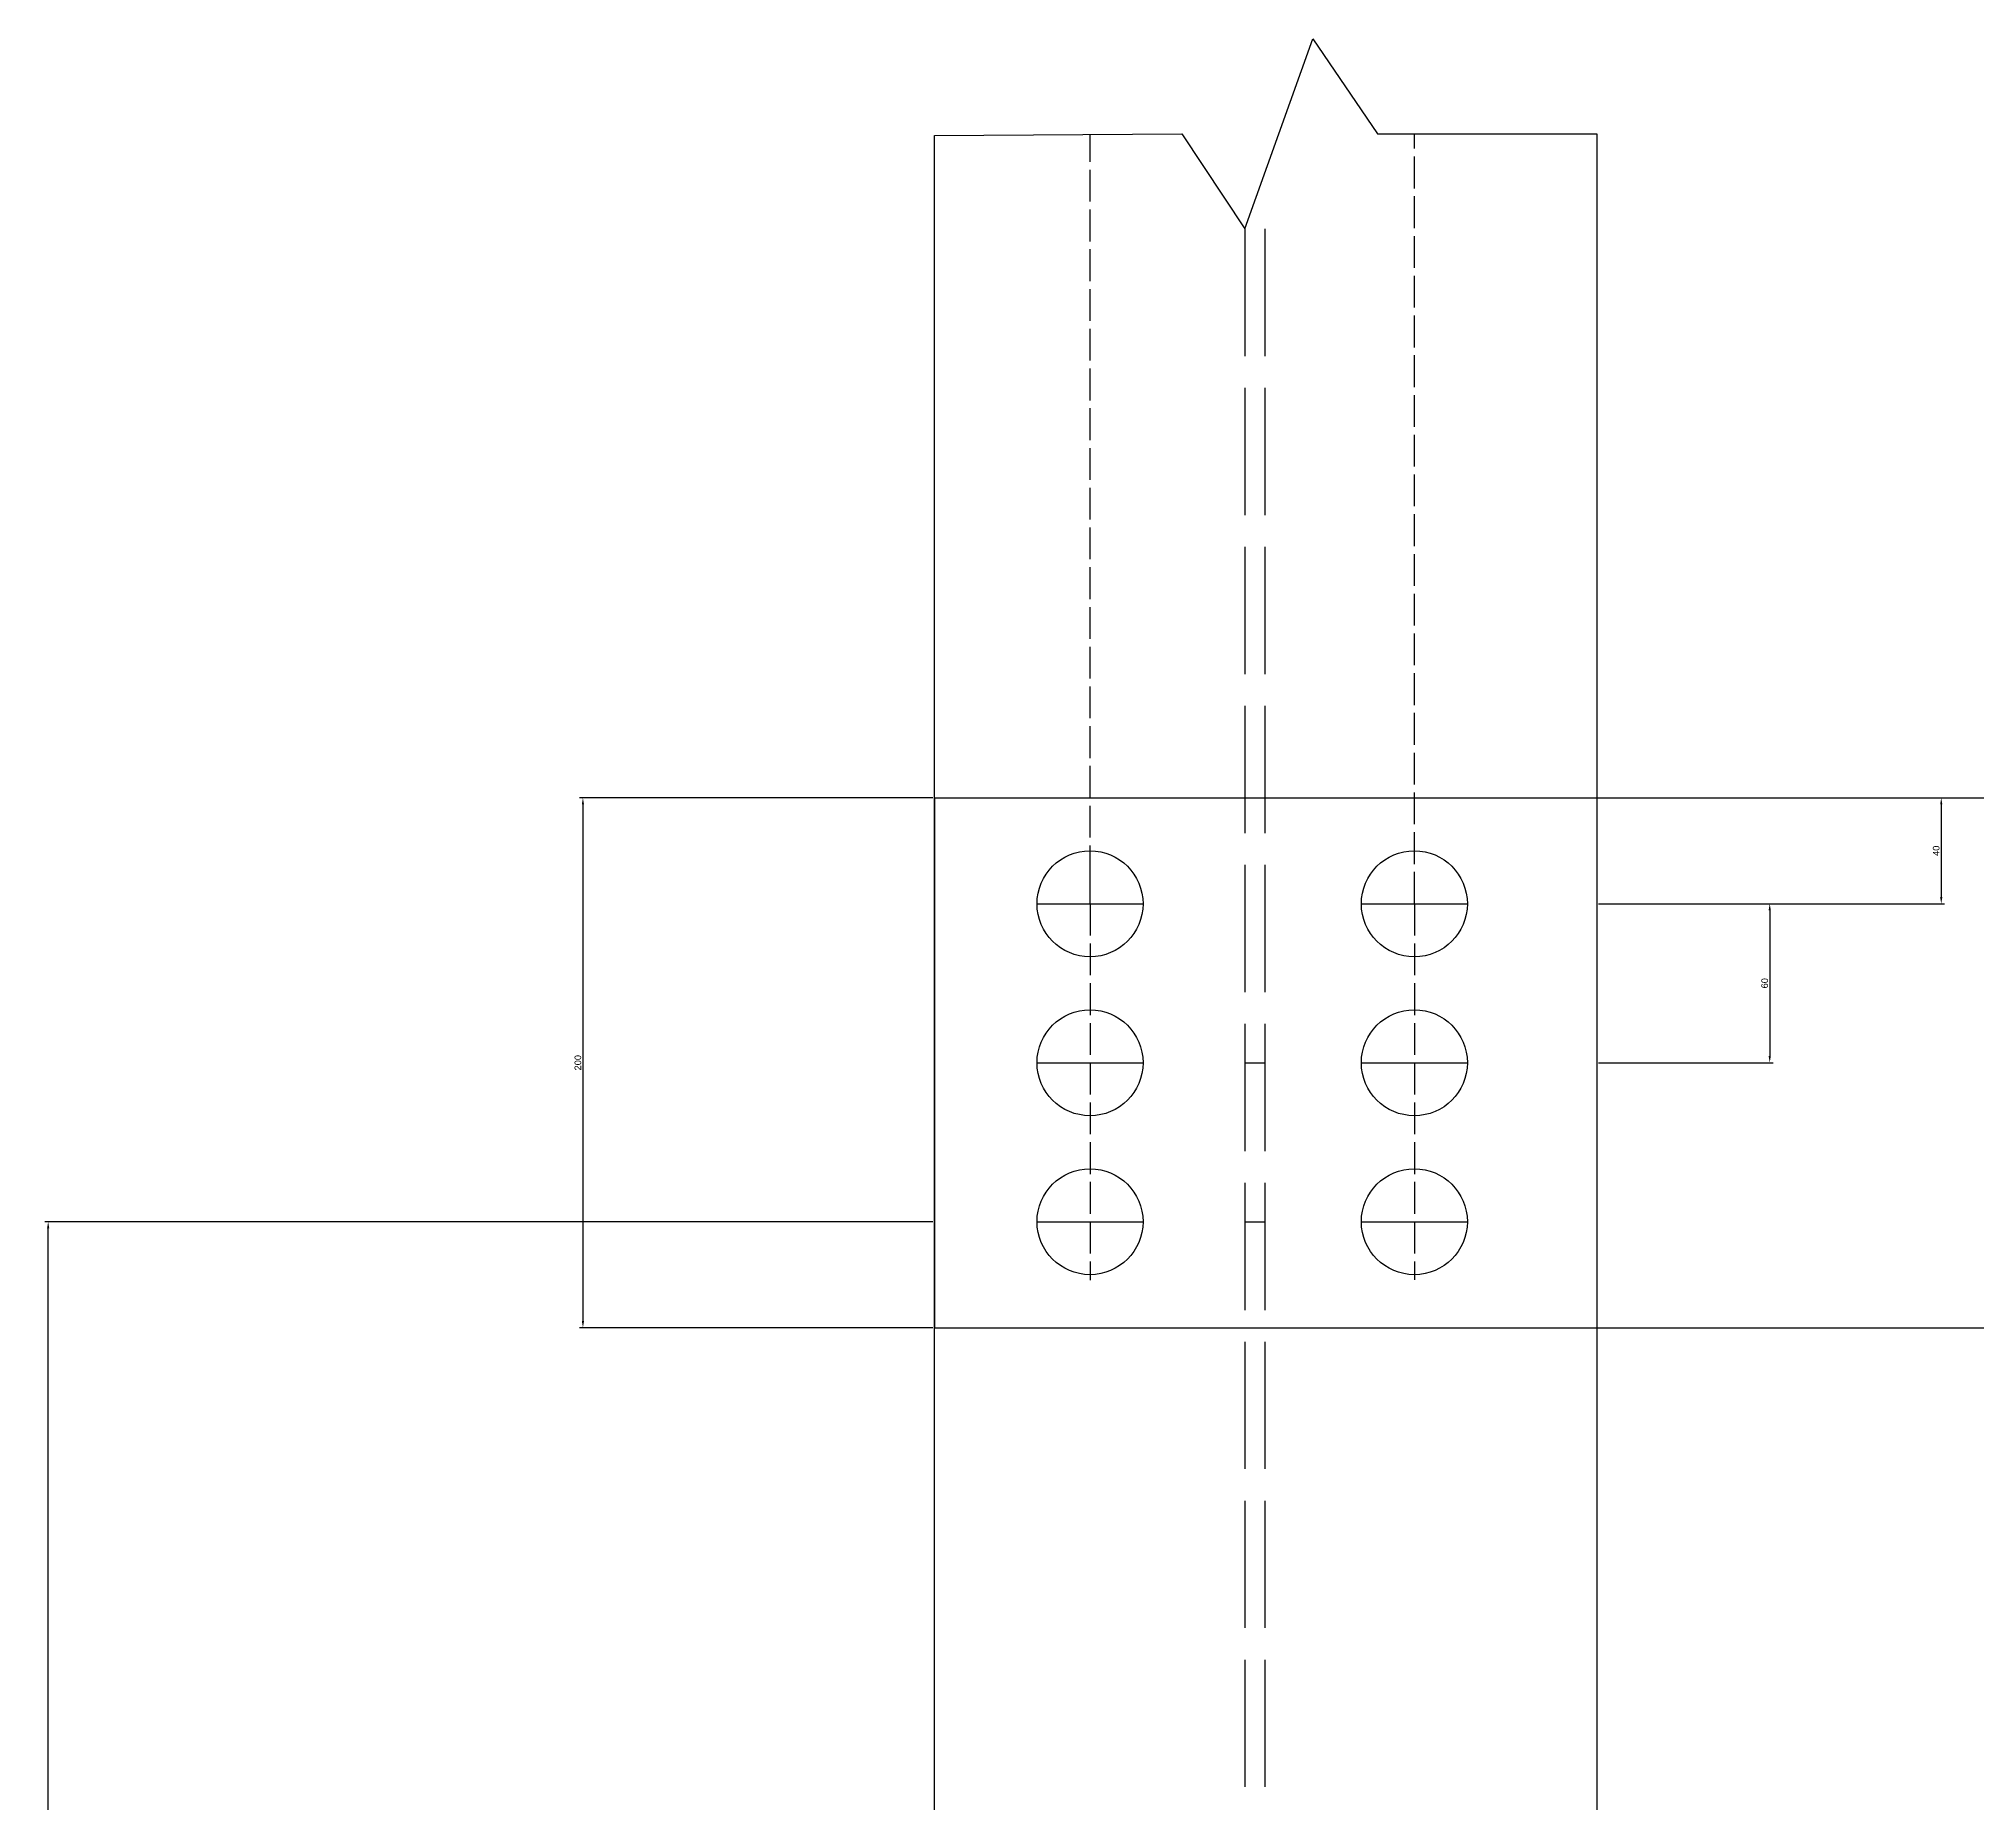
# Model space of a CAD drawing. Header units: millimetres. Extents: x 2847 to 4988, y 1651 to 4619.
# Drawn here: x 2847 to 3578, y 3135 to 3801 of the extents above; entities that cross this region are included whole.
import ezdxf

# ---------------------------------------------------------------- set-up
doc = ezdxf.new("R2010")
doc.units = ezdxf.units.MM
doc.linetypes.add('ACAD_ISO02W100', pattern=[15, 12, -3])
doc.styles.get("Standard").update_dxf_attribs({"font": 'arial.ttf'})
doc.dimstyles.new('ISO-25', dxfattribs={"dimtxt": 2.5, "dimasz": 2.5, "dimexe": 1.25, "dimexo": 0.625, "dimtad": 1, "dimtxsty": 'Standard', "dimcen": 2.5, "dimadec": 0, "dimazin": 0, "dimtfac": 1, "dimtmove": 0, "dimatfit": 3, "dimfxl": 1, "dimarcsym": 0})

# ---------------------------------------------------------------- blocks, each defined once
blk = doc.blocks.new('*D28')
at = {"color": 0, "lineweight": -2, "transparency": 16777216}
for p, q in [((3183.92, 3354.34), (2848.88, 3354.34)), ((2850.13, 2356.84), (2850.13, 3351.84)), ((3183.92, 2354.34), (2848.88, 2354.34))]:
    blk.add_line(p, q, dxfattribs=at)
at = {"color": 0, "transparency": 16777216}
for points in [[(2849.72, 3351.84), (2850.55, 3351.84), (2850.13, 3354.34)], [(2849.72, 2356.84), (2850.55, 2356.84), (2850.13, 2354.34)]]:
    blk.add_solid(points, dxfattribs=at)
at = {"layer": 'DEFPOINTS', "color": 0, "transparency": 16777216}
for p in [(2850.13, 3354.34), (3184.54, 3354.34), (3184.54, 2354.34)]:
    blk.add_point(p, dxfattribs=at)
at = {"color": 0, "transparency": 16777216, "insert": (2848.23, 2854.34), "char_height": 2.5, "attachment_point": 5, "rotation": 90}
blk.add_mtext('1000', dxfattribs=at)
blk = doc.blocks.new('*D29')
at = {"color": 0, "lineweight": -2, "transparency": 16777216}
for p, q in [((3183.92, 3514.34), (3050.67, 3514.34)), ((3051.92, 3511.84), (3051.92, 3316.84)), ((3183.92, 3314.34), (3050.67, 3314.34))]:
    blk.add_line(p, q, dxfattribs=at)
at = {"color": 0, "transparency": 16777216}
for points in [[(3051.5, 3511.84), (3052.33, 3511.84), (3051.92, 3514.34)], [(3051.5, 3316.84), (3052.33, 3316.84), (3051.92, 3314.34)]]:
    blk.add_solid(points, dxfattribs=at)
at = {"layer": 'DEFPOINTS', "color": 0, "transparency": 16777216}
for p in [(3184.54, 3514.34), (3051.92, 3314.34), (3184.54, 3314.34)]:
    blk.add_point(p, dxfattribs=at)
at = {"color": 0, "transparency": 16777216, "insert": (3050.02, 3414.34), "char_height": 2.5, "attachment_point": 5, "rotation": 90}
blk.add_mtext('200', dxfattribs=at)
blk = doc.blocks.new('*D30')
at = {"color": 0, "lineweight": -2, "transparency": 16777216}
for p, q in [((3435.17, 3514.34), (3565.69, 3514.34)), ((3564.44, 3511.84), (3564.44, 3476.84)), ((3435.17, 3474.34), (3565.69, 3474.34))]:
    blk.add_line(p, q, dxfattribs=at)
at = {"color": 0, "transparency": 16777216}
for points in [[(3564.03, 3511.84), (3564.86, 3511.84), (3564.44, 3514.34)], [(3564.03, 3476.84), (3564.86, 3476.84), (3564.44, 3474.34)]]:
    blk.add_solid(points, dxfattribs=at)
at = {"layer": 'DEFPOINTS', "color": 0, "transparency": 16777216}
for p in [(3434.54, 3514.34), (3434.54, 3474.34), (3564.44, 3474.34)]:
    blk.add_point(p, dxfattribs=at)
at = {"color": 0, "transparency": 16777216, "insert": (3562.54, 3494.34), "char_height": 2.5, "attachment_point": 5, "rotation": 90}
blk.add_mtext('40', dxfattribs=at)
blk = doc.blocks.new('*D31')
at = {"color": 0, "lineweight": -2, "transparency": 16777216}
for p, q in [((3435.17, 3474.34), (3500.97, 3474.34)), ((3499.72, 3471.84), (3499.72, 3416.84)), ((3435.17, 3414.34), (3500.97, 3414.34))]:
    blk.add_line(p, q, dxfattribs=at)
at = {"color": 0, "transparency": 16777216}
for points in [[(3499.3, 3471.84), (3500.14, 3471.84), (3499.72, 3474.34)], [(3499.3, 3416.84), (3500.14, 3416.84), (3499.72, 3414.34)]]:
    blk.add_solid(points, dxfattribs=at)
at = {"layer": 'DEFPOINTS', "color": 0, "transparency": 16777216}
for p in [(3434.54, 3474.34), (3434.54, 3414.34), (3499.72, 3414.34)]:
    blk.add_point(p, dxfattribs=at)
at = {"color": 0, "transparency": 16777216, "insert": (3497.82, 3444.34), "char_height": 2.5, "attachment_point": 5, "rotation": 90}
blk.add_mtext('60', dxfattribs=at)

msp = doc.modelspace()

# ---------------------------------------------------------------- linework, layer by layer
for p, q in [((3301.644, 3729.016), (3327.305, 3800.806)), ((3327.305, 3800.806), (3351.682, 3764.91)), ((3184.544, 3764.339), (3277.908, 3764.91)), ((3184.544, 3514.339), (3184.544, 3764.339)), ((3277.908, 3764.91), (3301.644, 3729.016)), ((3351.682, 3764.91), (3434.544, 3764.91)), ((3434.544, 3764.91), (3434.544, 3514.339)), ((3184.544, 3414.339), (3184.544, 3514.339)), ((3184.544, 3514.339), (3434.544, 3514.339)), ((3184.544, 3514.339), (3184.544, 3314.339)), ((3184.544, 3514.339), (3184.544, 3474.339)), ((3434.544, 3514.339), (3434.544, 3414.339)), ((3434.544, 3514.339), (3829.387, 3514.339)), ((3223.258, 3474.339), (3263.258, 3474.339)), ((3345.64, 3474.339), (3385.64, 3474.339)), ((3184.544, 2414.339), (3184.544, 3414.339)), ((3223.258, 3414.339), (3263.258, 3414.339)), ((3301.644, 3414.339), (3309.244, 3414.339)), ((3345.64, 3414.339), (3385.64, 3414.339)), ((3434.544, 3414.339), (3434.544, 2414.339)), ((3184.544, 3314.339), (3184.544, 3354.339)), ((3223.258, 3354.339), (3263.258, 3354.339)), ((3301.644, 3354.339), (3309.244, 3354.339)), ((3345.64, 3354.339), (3385.64, 3354.339)), ((3434.544, 3354.339), (3434.544, 3314.339)), ((3184.544, 3314.339), (3434.544, 3314.339)), ((3434.544, 3314.339), (3829.387, 3314.339))]:
    msp.add_line(p, q)
at = {"linetype": 'ACAD_ISO02W100'}
for p, q in [((3243.258, 3484.339), (3243.258, 3764.698)), ((3365.64, 3474.339), (3365.64, 3764.91)), ((3243.258, 3474.339), (3243.258, 3494.339)), ((3365.64, 3474.339), (3365.64, 3494.339)), ((3243.258, 3474.339), (3243.258, 3332.224)), ((3365.64, 3474.339), (3365.64, 3332.432))]:
    msp.add_line(p, q, dxfattribs=at)
at = {"linetype": 'ACAD_ISO02W100', "ltscale": 4}
for p, q in [((3301.644, 3729.016), (3301.644, 2234.339)), ((3309.244, 3729.016), (3309.244, 2234.339))]:
    msp.add_line(p, q, dxfattribs=at)
for centre in [(3243.258, 3474.339), (3365.64, 3474.339), (3243.258, 3414.339), (3365.64, 3414.339), (3243.258, 3354.339), (3365.64, 3354.339)]:
    msp.add_circle(centre, 20)

# ---------------------------------------------------------------- dimensions: what is measured, and where the dimension line sits
for base, p1, p2, picture, middle in [((3051.917, 3314.339), (3184.544, 3514.339), (3184.544, 3314.339), '*D29', (3050.016, 3414.339)), ((3564.442, 3474.339), (3434.544, 3514.339), (3434.544, 3474.339), '*D30', (3562.541, 3494.339)), ((3499.72, 3414.339), (3434.544, 3474.339), (3434.544, 3414.339), '*D31', (3497.819, 3444.339)), ((2850.134, 3354.339), (3184.544, 2354.339), (3184.544, 3354.339), '*D28', (2848.232, 2854.339))]:
    dim = msp.add_linear_dim(base=base, p1=p1, p2=p2, angle=90, dimstyle='ISO-25')
    dim.commit()
    dim.dimension.update_dxf_attribs({"geometry": picture, "text_midpoint": middle})

doc.saveas('drawing.dxf')
